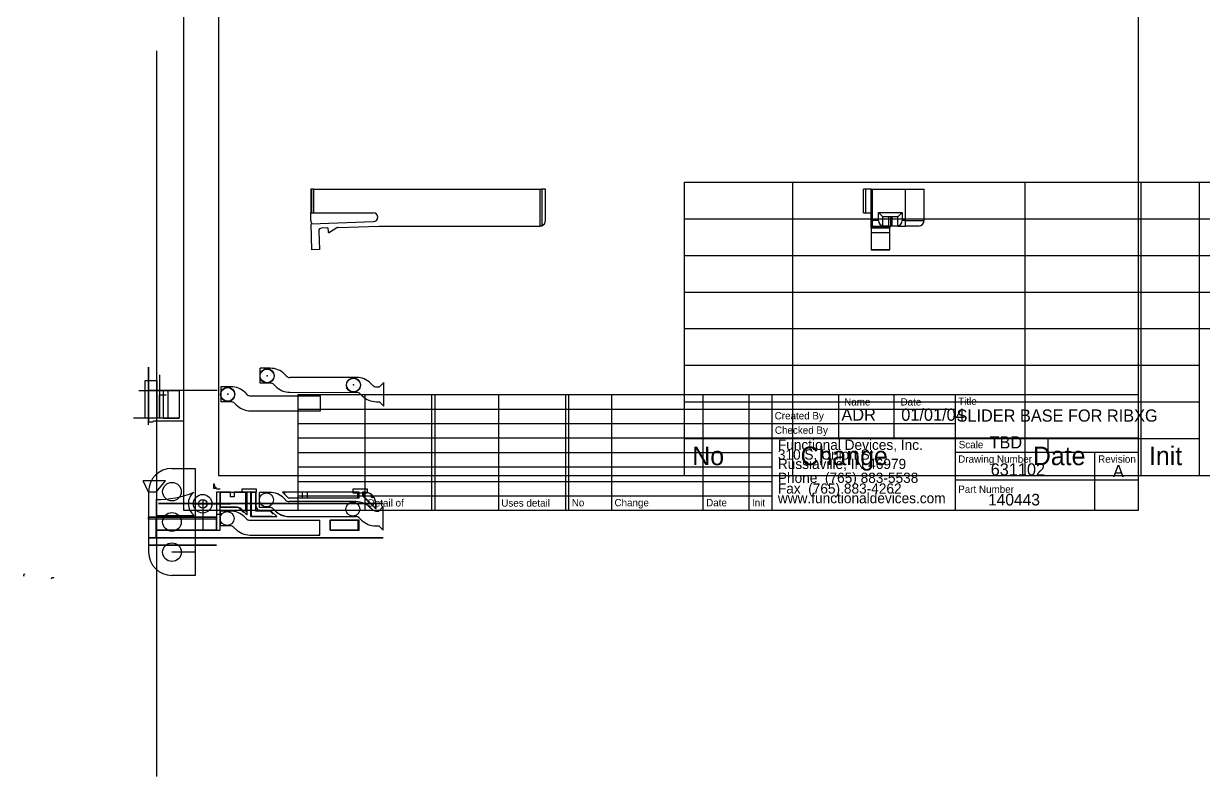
# Model space of a CAD drawing. Extents: x -1.3 to 21.2, y -2.5 to 16.2.
# Drawn here: x -1.34 to 11.32, y -2.48 to 5.6 of the extents above; entities that cross this region are included whole.
import ezdxf

# ---------------------------------------------------------------- set-up
doc = ezdxf.new("R2010")
doc.units = 0
doc.header["$MEASUREMENT"] = 0
doc.linetypes.add('BORDER', pattern=[0.875, 0.25, -0.125, 0.25, -0.125, 0, -0.125])

msp = doc.modelspace()

# ---------------------------------------------------------------- linework, layer by layer
at = {"color": 0, "linetype": 'Continuous'}
for p, q in [((0.75, 16.25), (0.75, 0.75)), ((0.375, 8.125), (0.375, 0.375)), ((10.625, 0.375), (10.625, 8.125)), ((0.0861, -2.4848, 0.047), (0.0861, 5.3133, 0.047)), ((1.7512, 3.8266), (1.741, 3.8266)), ((1.741, 3.8266), (1.741, 3.5716)), ((1.7512, 3.5716), (1.7512, 3.8266)), ((1.771, 3.8266), (1.7512, 3.8266)), ((1.771, 3.8266), (1.771, 3.5716)), ((1.771, 3.8266), (4.204, 3.8266)), ((4.204, 3.4288), (4.204, 3.8266)), ((4.204, 3.8266), (4.219, 3.8266)), ((4.259, 3.8266), (4.219, 3.8266)), ((4.219, 3.8266), (4.219, 3.4321)), ((4.259, 3.4886), (4.259, 3.8266)), ((5.75, 3.9013), (5.75, 0.7517)), ((5.75, 3.9013), (21.25, 3.9013)), ((6.9127, 3.9013), (6.9127, 0.7517)), ((7.6755, 3.5716), (7.6755, 3.8266)), ((7.6953, 3.8266), (7.6755, 3.8266)), ((7.7555, 3.8266), (7.6953, 3.8266)), ((7.6953, 3.8266), (7.6953, 3.5716)), ((7.7555, 3.4288), (7.7555, 3.8266)), ((7.7555, 3.8266), (7.7705, 3.8266)), ((7.7705, 3.8266), (8.1245, 3.8266)), ((7.7705, 3.4886), (7.7705, 3.8266)), ((8.1245, 3.8266), (8.3245, 3.8266)), ((8.1245, 3.4886), (8.1245, 3.8266)), ((8.3245, 3.4886), (8.3245, 3.8266)), ((9.4062, 3.9013), (9.4062, 0.7517)), ((10.6529, 3.9013), (10.6529, 0.7517)), ((11.2762, 3.9013), (11.2762, 0.7517)), ((1.741, 3.4886), (1.741, 3.5716)), ((1.741, 3.5716), (1.7512, 3.5716)), ((1.7512, 3.5716), (1.771, 3.5716)), ((1.771, 3.5716), (2.4121, 3.5716)), ((7.6755, 3.5716), (7.6953, 3.5716)), ((7.6953, 3.5716), (7.7555, 3.5716)), ((7.8355, 3.5756), (7.8825, 3.5286)), ((7.8355, 3.5756), (8.0895, 3.5756)), ((7.8355, 3.4886), (7.8355, 3.5756)), ((8.0425, 3.5286), (8.0895, 3.5756)), ((8.0895, 3.5756), (8.0895, 3.4886)), ((1.7432, 3.4532), (2.4121, 3.4765)), ((1.753, 3.1734), (1.7432, 3.4532)), ((2.034, 3.4133), (2.4696, 3.4285)), ((2.4696, 3.4285), (2.4714, 3.4286)), ((2.4714, 3.4286), (4.199, 3.4286)), ((5.75, 3.5076), (16.2631, 3.5076)), ((7.7555, 3.4286), (7.7555, 3.4288)), ((7.7555, 3.4286), (7.8825, 3.4286)), ((7.7555, 3.4285), (7.7555, 3.4286)), ((7.7555, 3.4285), (7.9555, 3.4285)), ((7.7555, 3.4133), (7.7555, 3.4285)), ((7.8355, 3.4886), (7.7705, 3.4886)), ((7.7705, 3.4321), (7.7705, 3.4886)), ((8.0425, 3.5286), (7.8825, 3.5286)), ((7.8825, 3.4301), (7.8825, 3.5286)), ((7.8825, 3.4301), (7.8825, 3.4286)), ((7.9442, 3.4286), (7.8825, 3.4286)), ((7.9442, 3.4286), (7.9442, 3.5286)), ((7.9442, 3.4286), (7.9669, 3.4286)), ((7.9555, 3.4286), (7.9555, 3.4285)), ((7.9555, 3.4133), (7.9555, 3.4285)), ((7.9669, 3.4286), (7.9669, 3.5286)), ((7.9827, 3.4286), (7.9669, 3.4286)), ((7.9827, 3.4286), (7.9827, 3.5286)), ((7.9827, 3.4286), (7.9831, 3.4286)), ((7.9831, 3.4286), (7.9831, 3.5286)), ((8.0425, 3.4286), (7.9831, 3.4286)), ((8.0425, 3.4301), (8.0425, 3.5286)), ((8.0425, 3.4286), (8.0425, 3.4301)), ((8.0425, 3.4286), (8.1245, 3.4286)), ((8.1245, 3.4886), (8.0895, 3.4886)), ((8.1245, 3.4886), (8.3245, 3.4886)), ((8.1245, 3.4286), (8.1245, 3.4886)), ((8.2645, 3.4286), (8.1245, 3.4286)), ((1.8259, 3.376), (1.8329, 3.1762)), ((1.9248, 3.4095), (1.8549, 3.407)), ((1.9248, 3.4095), (1.9263, 3.3684)), ((2.0192, 3.4088), (1.9416, 3.3603)), ((7.7555, 3.4133), (7.7555, 3.4088)), ((7.7555, 3.4133), (7.9555, 3.4133)), ((7.7555, 3.4088), (7.9555, 3.4088)), ((7.7555, 3.4088), (7.7555, 3.3603)), ((7.7555, 3.3603), (7.7555, 3.3587)), ((7.7555, 3.3603), (7.9555, 3.3603)), ((7.7555, 3.3587), (7.7555, 3.1762)), ((7.7555, 3.3587), (7.9555, 3.3587)), ((7.9555, 3.4133), (7.9555, 3.4088)), ((7.9555, 3.3603), (7.9555, 3.4088)), ((7.9555, 3.3603), (7.9555, 3.3587)), ((7.9555, 3.1762), (7.9555, 3.3587)), ((1.8329, 3.1762), (1.753, 3.1734)), ((7.7555, 3.1762), (7.7555, 3.1734)), ((7.7555, 3.1762), (7.9555, 3.1762)), ((7.7555, 3.1734), (7.9555, 3.1734)), ((7.9555, 3.1734), (7.9555, 3.1762)), ((5.75, 3.1139), (16.2631, 3.1139)), ((5.75, 2.7202), (16.2631, 2.7202)), ((5.75, 2.3265), (11.2762, 2.3265)), ((11.2762, 2.3265), (21.25, 2.3265)), ((0, 1.912, 0.993), (0, 1.32, 0.993)), ((0, 1.32, 1.093), (0, 1.912, 1.093)), ((0, 1.912, 1.093), (0, 1.912, 0.993)), ((1.1963, 1.7411), (1.1963, 1.9011)), ((1.3061, 1.9011), (1.1963, 1.9011)), ((5.75, 1.9328), (11.2762, 1.9328)), ((0.1161, 1.832, 0.09), (0.1161, 1.3642, 0.09)), ((0.1161, 1.832, 0.09), (0.1161, 1.3642, 0.09)), ((1.4581, 1.8381), (1.4778, 1.8185)), ((2.2313, 1.8024), (1.5166, 1.8024)), ((0.3266, 1.6592, 0.1), (-0.1042, 1.6592, 0.1)), ((0.3266, 1.6592, 0.1), (-0.1042, 1.6592, 0.1)), ((-0.0371, 1.3642, 0.1), (-0.0371, 1.7694, 0.1)), ((-0.0371, 1.7694, 0.1), (0.0861, 1.7694, 0.1)), ((0.0067, 1.6665, 0.139), (0.7354, 1.6665, 0.139)), ((0.0861, 1.7694, 0.1), (0.0861, 1.3642, 0.1)), ((0.1561, 1.6592, 0.1), (0.1561, 1.3642, 0.1)), ((0.1561, 1.6592, 0.1), (0.1561, 1.3642, 0.1)), ((0.2058, 1.6592, 0.03), (0.2058, 1.3642, 0.03)), ((0.2058, 1.6592, 0.03), (0.2058, 1.3642, 0.03)), ((0.3266, 1.6592, 0.1), (0.3266, 1.3642, 0.1)), ((0.3266, 1.6592, 0.1), (0.3266, 1.3642, 0.1)), ((0.7737, 1.7018), (0.7737, 1.5418)), ((0.8832, 1.7018), (0.7737, 1.7018)), ((1.3061, 1.7411), (1.1963, 1.7411)), ((1.345, 1.725), (1.3647, 1.7053)), ((2.4056, 1.7175), (2.382, 1.7407)), ((2.4442, 1.7017), (2.478, 1.7017)), ((2.478, 1.7017), (2.525, 1.7487)), ((2.525, 1.4947), (2.525, 1.7487)), ((0.1161, 1.3642, 0.1), (0.1161, 1.6142, 0.1)), ((0.1161, 1.6142, 0.1), (0.1864, 1.6142, 0.1)), ((0.8832, 1.5418), (0.7737, 1.5418)), ((0.9221, 1.5257), (0.941, 1.5067)), ((1.0352, 1.6388), (1.0542, 1.6199)), ((1.0931, 1.6038), (1.8452, 1.6038)), ((1.5166, 1.6423), (2.2318, 1.6419)), ((1.6009, 1.618), (10.625, 1.618)), ((1.6009, 1.618), (1.6009, 0.375)), ((1.8452, 1.4438), (1.8452, 1.6038)), ((2.2703, 1.6261), (2.2935, 1.6034)), ((2.3191, 1.618), (2.3191, 0.375)), ((2.4442, 1.5417), (2.478, 1.5417)), ((2.478, 1.5417), (2.525, 1.4947)), ((3.0373, 1.618), (3.0373, 0.375)), ((3.073, 1.618), (3.073, 0.375)), ((3.7554, 1.618), (3.7554, 0.375)), ((4.4736, 1.618), (4.4736, 0.375)), ((4.508, 1.618), (4.508, 0.375)), ((4.508, 1.618), (4.508, 0.375)), ((4.9669, 1.618), (4.9669, 0.375)), ((5.75, 1.5391), (11.2762, 1.5391)), ((5.9509, 1.618), (5.9509, 0.375)), ((6.4429, 1.618), (6.4429, 0.375)), ((6.6889, 1.618), (6.6889, 0.375)), ((7.405, 1.618), (7.405, 1.1519)), ((8.0009, 1.618), (8.0009, 1.1519)), ((8.657, 1.618), (8.657, 0.375)), ((1.0931, 1.4438), (1.8452, 1.4438)), ((1.6009, 1.4626), (8.657, 1.4626)), ((0.3266, 1.3642, 0.1), (-0.1635, 1.3642, 0.1)), ((0.3266, 1.3642, 0.1), (-0.1635, 1.3642, 0.1)), ((0.0861, 1.3642, 0.1), (-0.0371, 1.3642, 0.1)), ((0, 1.2944, 0.507), (0, 1.3642, 0.507)), ((0, 1.2944, 0.507), (0, 1.3642, 0.507)), ((0, 1.32, 0.993), (0, 1.32, 1.093)), ((0.04, 1.32, 0.507), (0, 1.32, 0.507)), ((0.04, 1.32, 0.507), (0, 1.32, 0.507)), ((0.055, 1.335, 0.507), (0.04, 1.32, 0.507)), ((0.055, 1.335, 0.507), (0.04, 1.32, 0.507)), ((0.055, 1.335, 0.507), (0.3688, 1.335, 0.1)), ((0.055, 1.335, 0.507), (0.3688, 1.335, 0.1)), ((0.2058, 1.3642, 1.063), (0.1561, 1.3642, 1.063)), ((0.1561, 1.3642, 1.063), (0.1561, 1.3642, 0.993)), ((0.1561, 1.3642, 0.993), (0.3266, 1.3642, 0.993)), ((0.1561, 1.3642, 0.1), (0.1561, 1.3642, 0.03)), ((0.2058, 1.3642, 0.03), (0.1561, 1.3642, 0.03)), ((0.1561, 1.3642, 0.1), (0.3266, 1.3642, 0.1)), ((0.1561, 1.3642, 0.1), (0.1561, 1.3642, 0.03)), ((0.1561, 1.3642, 0.03), (0.2058, 1.3642, 0.03)), ((0.3266, 1.3642, 0.1), (0.1561, 1.3642, 0.1)), ((0.3266, 1.3642, 0.993), (0.2058, 1.3642, 1.063)), ((0.3266, 1.3642, 0.1), (0.2058, 1.3642, 0.03)), ((0.2058, 1.3642, 0.03), (0.3266, 1.3642, 0.1)), ((1.6009, 1.3072), (8.657, 1.3072)), ((1.6009, 1.1519), (10.625, 1.1519)), ((5.75, 1.1454), (11.2762, 1.1454)), ((9.6533, 1.1519), (9.6533, 0.9965)), ((1.6009, 0.9965), (6.6889, 0.9965)), ((6.6889, 0.9965), (6.6889, 0.9965)), ((10.625, 0.9965), (8.657, 0.9965)), ((10.1589, 0.375), (10.1589, 0.9965)), ((0.25, 0.825, 0.1416), (0.5, 0.825, 0.1416)), ((0.5, 0.825, 0.1416), (0.5, -0.325, 0.1416)), ((1.6009, 0.8411), (6.6889, 0.8411)), ((0.18, 0.6905), (-0.06, 0.6905)), ((0, 0.569), (-0.06, 0.6905)), ((0.08, 0.569), (0.18, 0.6905)), ((0.7067, 0.6545, 1.0874), (0.6978, 0.6545, 1.0874)), ((0.6978, 0.6545, 1.0874), (0.6978, 0.6142, 1.0874)), ((0.7062, 0.6405, 1.0874), (0.7067, 0.6545, 1.0874)), ((0.75, 0.75), (21.25, 0.75)), ((1.6009, 0.6857), (6.6889, 0.6857)), ((8.657, 0.7021), (10.625, 0.7021)), ((0, 0.575, 0.1416), (0, -0.075, 0.1416)), ((0.08, 0.569), (0, 0.569)), ((0.6978, 0.6142, 1.0874), (0.7262, 0.6142, 1.0874)), ((0.7262, 0.6142, 1.0874), (0.7262, 0.62, 1.0874)), ((0.7286, 0.6062, -0.562), (0.7666, 0.6062, -0.562)), ((0.7667, 0.5692, -0.202), (0.7286, 0.5692, -0.202)), ((0.7286, 0.5692, -0.202), (0.7286, 0.1602, -0.202)), ((0.7666, 0.569, -0.1), (0.7286, 0.569, -0.1)), ((0.7286, 0.569, -0.1), (0.7286, 0.3332, -0.1)), ((0.7666, 0.3332, -0.1), (0.7666, 0.569, -0.1)), ((0.7666, 0.569, -0.1), (1.055, 0.569, -0.1)), ((0.7666, 0.4071, -0.1), (0.7666, 0.569, -0.1)), ((0.7667, 0.1602, -0.202), (0.7667, 0.5692, -0.202)), ((0.7667, 0.5692, -0.14), (0.7667, 0.4073, -0.14)), ((0.877, 0.5692, -0.14), (0.7667, 0.5692, -0.14)), ((0.877, 0.5192, -0.14), (0.877, 0.5692, -0.14)), ((0.917, 0.5192, -0.14), (0.877, 0.5192, -0.14)), ((0.917, 0.5692, -0.14), (0.917, 0.5192, -0.14)), ((1.0435, 0.5692, -0.14), (0.917, 0.5692, -0.14)), ((1.005, 0.6062, -0.563), (1.155, 0.6062, -0.563)), ((1.005, 0.5692, -0.563), (1.005, 0.6062, -0.563)), ((1.155, 0.5692, -0.563), (1.005, 0.5692, -0.563)), ((1.0435, 0.3603, -0.14), (1.0435, 0.5692, -0.14)), ((1.055, 0.569, -0.1), (1.055, 0.4071, -0.1)), ((1.1493, 0.5692, -0.1), (1.0935, 0.5692, -0.1)), ((1.0935, 0.5692, -0.1), (1.0935, 0.3093, -0.1)), ((1.105, 0.569, -0.1), (1.1493, 0.569, -0.1)), ((1.105, 0.3074, -0.1), (1.105, 0.569, -0.1)), ((1.1493, 0.3666, -0.1), (1.1493, 0.5692, -0.1)), ((1.1493, 0.569, -0.1), (1.1493, 0.4289, -0.1)), ((1.155, 0.6062, -0.563), (1.155, 0.5692, -0.563)), ((1.1893, 0.4066), (1.1893, 0.5666)), ((1.2991, 0.5666), (1.1893, 0.5666)), ((1.1893, 0.4066), (1.1893, 0.5666)), ((1.2991, 0.5666), (1.1893, 0.5666)), ((1.1893, 0.4064, -0.398), (1.1893, 0.5664, -0.398)), ((1.2991, 0.5664, -0.398), (1.1893, 0.5664, -0.398)), ((1.1893, 0.4064, -0.298), (1.1893, 0.5664, -0.298)), ((1.2991, 0.5664, -0.298), (1.1893, 0.5664, -0.298)), ((1.4977, 0.569, -0.1), (1.4364, 0.569, -0.1)), ((1.4364, 0.569, -0.1), (1.4977, 0.5077, -0.1)), ((1.4611, 0.5436, -0.202), (1.4924, 0.5123, -0.202)), ((1.4968, 0.5692, -0.202), (1.4717, 0.5692, -0.202)), ((1.651, 0.5692, -0.202), (1.4968, 0.5692, -0.202)), ((2.247, 0.569, -0.1), (1.4977, 0.569, -0.1)), ((1.4977, 0.5077, -0.1), (2.247, 0.5077, -0.1)), ((1.5031, 0.5079, -0.202), (1.651, 0.5079, -0.202)), ((1.6009, 0.5304), (6.6889, 0.5304)), ((1.651, 0.5079, -0.202), (1.651, 0.5692, -0.202)), ((2.26, 0.5692, -0.202), (1.701, 0.5692, -0.202)), ((1.701, 0.5692, -0.202), (1.701, 0.5079, -0.202)), ((1.701, 0.5079, -0.202), (2.26, 0.5079, -0.202)), ((2.197, 0.6062, -0.563), (2.347, 0.6062, -0.563)), ((2.197, 0.5592, -0.563), (2.197, 0.6062, -0.563)), ((2.347, 0.5592, -0.563), (2.197, 0.5592, -0.563)), ((2.247, 0.5077, -0.1), (2.247, 0.569, -0.1)), ((2.26, 0.5079, -0.202), (2.26, 0.5692, -0.202)), ((2.297, 0.569, -0.255), (2.297, 0.5308, -0.255)), ((2.318, 0.569, -0.255), (2.297, 0.569, -0.255)), ((2.297, 0.5308, -0.255), (2.438, 0.3906, -0.255)), ((2.318, 0.5692, -0.14), (2.31, 0.5692, -0.14)), ((2.31, 0.5692, -0.14), (2.31, 0.5238, -0.14)), ((2.31, 0.5238, -0.14), (2.438, 0.3958, -0.14)), ((2.347, 0.6062, -0.563), (2.347, 0.5592, -0.563)), ((2.391, 0.5138, -0.14), (2.391, 0.5438, -0.14)), ((2.391, 0.5438, -0.14), (2.3918, 0.5438, -0.14)), ((2.391, 0.5138, -0.14), (2.391, 0.5438, -0.14)), ((2.4191, 0.5138, -0.14), (2.391, 0.5138, -0.14)), ((0.08, 0.489, -0.255), (0.08, 0.32, -0.255)), ((2.518, 0.449, -0.408), (0.1059, 0.449, -0.408)), ((0.1059, 0.449, -0.408), (0.1059, 0.449, -0.508)), ((0.1059, 0.449, -0.508), (2.518, 0.449, -0.508)), ((0.1659, 0.449, -0.408), (0.1659, 0.449, -0.4645)), ((0.1659, 0.449, -0.4645), (0.2358, 0.449, -0.4645)), ((0.2358, 0.449, -0.4645), (0.3332, 0.449, -0.4083)), ((0.4879, 0.4452, -0.202), (0.877, 0.4452, -0.202)), ((0.58, 0.4892, -0.202), (0.58, 0.1602, -0.202)), ((0.58, 0.489, -0.255), (0.58, 0.3, -0.255)), ((0.9484, 0.4071, -0.1), (0.7666, 0.4071, -0.1)), ((0.7667, 0.4073, -0.14), (0.9602, 0.4073, -0.14)), ((0.9602, 0.4073, -0.14), (1.0179, 0.3497, -0.14)), ((1.055, 0.3264, -0.1), (0.9926, 0.3888, -0.1)), ((1.055, 0.4071, -0.1), (1.055, 0.3264, -0.1)), ((1.2991, 0.4066), (1.1893, 0.4066)), ((1.2991, 0.4066), (1.1893, 0.4066)), ((1.2991, 0.4064, -0.398), (1.1893, 0.4064, -0.398)), ((1.2991, 0.4064, -0.298), (1.1893, 0.4064, -0.298)), ((1.338, 0.3905), (1.3577, 0.3708)), ((1.338, 0.3905), (1.3577, 0.3708)), ((1.338, 0.3903, -0.398), (1.3577, 0.3706, -0.398)), ((1.338, 0.3903, -0.298), (1.3577, 0.3706, -0.298)), ((1.4511, 0.5036), (1.4708, 0.484)), ((1.4511, 0.5036), (1.4708, 0.484)), ((1.4511, 0.5034, -0.398), (1.4708, 0.4838, -0.398)), ((1.4511, 0.5034, -0.298), (1.4708, 0.4838, -0.298)), ((2.2243, 0.4679), (1.5096, 0.4679)), ((2.2243, 0.4679), (1.5096, 0.4679)), ((2.2243, 0.4677, -0.398), (1.5096, 0.4677, -0.398)), ((2.2243, 0.4677, -0.298), (1.5096, 0.4677, -0.298)), ((2.3986, 0.383), (2.375, 0.4063)), ((2.3986, 0.383), (2.375, 0.4063)), ((2.3986, 0.3828, -0.398), (2.375, 0.406, -0.398)), ((2.3986, 0.3828, -0.298), (2.375, 0.406, -0.298)), ((2.438, 0.4492, -0.14), (2.438, 0.3958, -0.14)), ((2.438, 0.3906, -0.255), (2.438, 0.449, -0.255)), ((2.471, 0.3672), (2.518, 0.4142)), ((2.471, 0.3672), (2.518, 0.4142)), ((2.471, 0.367, -0.398), (2.518, 0.414, -0.398)), ((2.471, 0.367, -0.298), (2.518, 0.414, -0.298)), ((2.518, 0.449, -0.508), (2.518, 0.449, -0.408)), ((2.518, 0.1602), (2.518, 0.4142)), ((2.518, 0.1602), (2.518, 0.4142)), ((2.518, 0.16, -0.398), (2.518, 0.414, -0.398)), ((2.518, 0.16, -0.298), (2.518, 0.414, -0.298)), ((0, 0.2802), (0, 0.3002)), ((0, 0.3002), (0.7286, 0.3002)), ((0.7286, 0.3002, -0.03), (0, 0.3002, -0.03)), ((0, 0.3002, -0.03), (0, 0.3002, -0.16)), ((0, 0.3002, -0.16), (0.7286, 0.3002, -0.11)), ((0, 0.28, -0.398), (0, 0.3, -0.398)), ((0, 0.3, -0.398), (0.7286, 0.3, -0.398)), ((0.7286, 0.2802), (0, 0.2802)), ((0.08, 0.2802), (0, 0.2802)), ((0, 0.2802), (0, 0.0802)), ((0.7286, 0.28, -0.398), (0, 0.28, -0.398)), ((0.08, 0.28, -0.398), (0, 0.28, -0.398)), ((0, 0.28, -0.398), (0, 0.08, -0.398)), ((0.08, 0.32, -0.255), (0.4883, 0.32, -0.255)), ((0.7286, 0.3002, -0.202), (0.08, 0.3002, -0.202)), ((0.08, 0.3002, -0.202), (0.08, 0.1602, -0.202)), ((0.7286, 0.3, -0.3), (0.08, 0.3, -0.3)), ((0.08, 0.3, -0.3), (0.08, 0.16, -0.3)), ((0.08, 0.0802), (0.08, 0.2802)), ((0.08, 0.08, -0.398), (0.08, 0.28, -0.398)), ((0.375, 0.375), (10.625, 0.375)), ((0.7286, 0.3332, -0.1), (0.7666, 0.3332, -0.1)), ((0.7286, 0.3002), (0.7286, 0.2802)), ((0.7286, 0.3002, -0.11), (0.7286, 0.3002, -0.03)), ((0.7286, 0.1602, -0.202), (0.7286, 0.3002, -0.202)), ((0.7286, 0.3, -0.398), (0.7286, 0.28, -0.398)), ((0.7286, 0.16, -0.3), (0.7286, 0.3, -0.3)), ((0.7667, 0.3673), (0.7667, 0.2073)), ((0.8762, 0.3673), (0.7667, 0.3673)), ((0.7667, 0.3673), (0.7667, 0.2073)), ((0.8762, 0.3673), (0.7667, 0.3673)), ((0.7667, 0.3671, -0.398), (0.7667, 0.2071, -0.398)), ((0.8762, 0.3671, -0.398), (0.7667, 0.3671, -0.398)), ((0.7667, 0.3671, -0.298), (0.7667, 0.2071, -0.298)), ((0.8762, 0.3671, -0.298), (0.7667, 0.3671, -0.298)), ((1.0282, 0.3044), (1.0472, 0.2854)), ((1.0282, 0.3044), (1.0472, 0.2854)), ((1.0282, 0.3041, -0.398), (1.0472, 0.2852, -0.398)), ((1.0282, 0.3041, -0.298), (1.0472, 0.2852, -0.298)), ((1.0861, 0.2693), (1.8382, 0.2693)), ((1.0861, 0.2693), (1.8382, 0.2693)), ((1.0861, 0.2691, -0.398), (1.8382, 0.2691, -0.398)), ((1.0861, 0.2691, -0.298), (1.8382, 0.2691, -0.298)), ((1.3264, 0.3093, -0.1), (1.0935, 0.3093, -0.1)), ((1.105, 0.3074, -0.1), (1.3755, 0.3074, -0.1)), ((1.2991, 0.3666, -0.1), (1.1493, 0.3666, -0.1)), ((1.3165, 0.3664, -0.1), (1.2118, 0.3664, -0.1)), ((1.3097, 0.3622, -0.1), (1.337, 0.3349, -0.1)), ((1.3165, 0.3664, -0.1), (1.3755, 0.3074, -0.1)), ((1.5096, 0.3079), (2.2248, 0.3074)), ((1.5096, 0.3079), (2.2248, 0.3074)), ((1.5096, 0.3079, -0.1), (2.2248, 0.3075, -0.1)), ((1.5096, 0.3076, -0.398), (2.2248, 0.3072, -0.398)), ((1.5096, 0.3076, -0.298), (2.2248, 0.3072, -0.298)), ((1.8382, 0.1093), (1.8382, 0.2693)), ((1.8382, 0.1093), (1.8382, 0.2693)), ((1.8382, 0.1091, -0.398), (1.8382, 0.2691, -0.398)), ((1.8382, 0.1091, -0.298), (1.8382, 0.2691, -0.298)), ((2.26, 0.2685, -0.202), (1.9482, 0.2685, -0.202)), ((1.9482, 0.2685, -0.202), (1.9482, 0.1602, -0.202)), ((1.9482, 0.2674, -0.255), (2.247, 0.2674, -0.255)), ((1.9482, 0.16, -0.255), (1.9482, 0.2674, -0.255)), ((2.247, 0.2674, -0.255), (2.247, 0.16, -0.255)), ((2.26, 0.1602, -0.202), (2.26, 0.2685, -0.202)), ((2.2633, 0.2917), (2.2865, 0.2689)), ((2.2633, 0.2917), (2.2865, 0.2689)), ((2.2633, 0.2914, -0.398), (2.2865, 0.2687, -0.398)), ((2.2633, 0.2914, -0.298), (2.2865, 0.2687, -0.298)), ((2.4372, 0.3672), (2.471, 0.3672)), ((2.4372, 0.3672), (2.471, 0.3672)), ((2.4372, 0.367, -0.398), (2.471, 0.367, -0.398)), ((2.4372, 0.367, -0.298), (2.471, 0.367, -0.298)), ((0.08, 0.1602, -0.202), (0.7286, 0.1602, -0.202)), ((0.08, 0.1602, -0.202), (0.7286, 0.1602, -0.202)), ((0.7286, 0.1602, -0.03), (0.08, 0.1602, -0.03)), ((0.08, 0.1602, -0.03), (0.08, 0.1602, -0.202)), ((0.08, 0.16, -0.3), (0.7286, 0.16, -0.3)), ((0.7286, 0.1602, -0.202), (0.7286, 0.1602, -0.03)), ((0.7286, 0.1602, -0.202), (0.7667, 0.1602, -0.202)), ((0.8762, 0.2073), (0.7667, 0.2073)), ((0.8762, 0.2073), (0.7667, 0.2073)), ((0.8762, 0.2071, -0.398), (0.7667, 0.2071, -0.398)), ((0.8762, 0.2071, -0.298), (0.7667, 0.2071, -0.298)), ((0.9151, 0.1912), (0.934, 0.1723)), ((0.9151, 0.1912), (0.934, 0.1723)), ((0.9151, 0.191, -0.398), (0.934, 0.1721, -0.398)), ((0.9151, 0.191, -0.298), (0.934, 0.1721, -0.298)), ((1.9482, 0.1602, -0.202), (2.26, 0.1602, -0.202)), ((2.247, 0.16, -0.255), (1.9482, 0.16, -0.255)), ((2.4372, 0.2072), (2.471, 0.2072)), ((2.4372, 0.2072), (2.471, 0.2072)), ((2.4372, 0.207, -0.398), (2.471, 0.207, -0.398)), ((2.4372, 0.207, -0.298), (2.471, 0.207, -0.298)), ((2.471, 0.2072), (2.518, 0.1602)), ((2.471, 0.2072), (2.518, 0.1602)), ((2.471, 0.207, -0.398), (2.518, 0.16, -0.398)), ((2.471, 0.207, -0.298), (2.518, 0.16, -0.298)), ((0, 0.0802), (0.08, 0.0802)), ((0, 0.0802), (0, 0.0802, 0.2)), ((0, 0.0802), (0.04, 0.0802)), ((0.03, 0.08, -0.368), (0, 0.08, -0.368)), ((0, 0.08, -0.398), (0.08, 0.08, -0.398)), ((0, 0.08, -0.238), (0.5001, 0.08, -0.328)), ((0.7286, 0.08, -0.288), (0, 0.08, -0.238)), ((0, 0.08, -0.398), (0, 0.08, -0.598)), ((0, 0.08, -0.398), (0.04, 0.08, -0.398)), ((0.7286, 0, -0.368), (0, 0, -0.368)), ((0, 0, -0.368), (0, 0, -0.238)), ((0, 0, -0.238), (0.7286, 0, -0.288)), ((2.518, 0.0802, 0.01), (0.1059, 0.0802, 0.01)), ((0.1059, 0.0802, 0.01), (0.1059, 0.0802, 0.11)), ((0.1059, 0.0802, 0.11), (2.518, 0.0802, 0.11)), ((0.1659, 0.0802, 0.01), (0.1659, 0.0802, 0.0665)), ((0.1659, 0.0802, 0.0665), (0.2358, 0.0802, 0.0665)), ((0.18, 0.0802, 0), (0.18, 0.0802, 0.0585)), ((0.18, 0.0802, 0.0585), (0.2812, 0.0802, 0)), ((0.18, 0.0802, 0), (0.2812, 0.0802, 0)), ((0.18, 0.08, -0.398), (0.18, 0.08, -0.4565)), ((0.18, 0.08, -0.4565), (0.2812, 0.08, -0.398)), ((0.18, 0.08, -0.398), (0.2812, 0.08, -0.398)), ((0.2358, 0.0802, 0.0665), (0.3332, 0.0802, 0.0103)), ((0.7286, 0.08, -0.328), (0.5001, 0.08, -0.328)), ((0.7286, 0.08, -0.328), (0.7286, 0.08, -0.288)), ((0.7286, 0, -0.288), (0.7286, 0, -0.368)), ((1.0861, 0.1093), (1.8382, 0.1093)), ((1.0861, 0.1093), (1.8382, 0.1093)), ((1.0861, 0.1091, -0.398), (1.8382, 0.1091, -0.398)), ((1.0861, 0.1091, -0.298), (1.8382, 0.1091, -0.298)), ((1.8382, 0.1093), (1.8234, 0.1093)), ((1.8382, 0.1091, -0.398), (1.8267, 0.1091, -0.398)), ((1.8382, 0.1091, -0.398), (1.8382, 0.1226, -0.398)), ((1.8382, 0.1093), (1.8382, 0.1175)), ((2.518, 0.0802, 0.11), (2.518, 0.0802, 0.01)), ((0.5, -0.075, 0.1416), (0.25, -0.075, 0.1416)), ((0.5, -0.325, 0.1416), (0.25, -0.325, 0.1416))]:
    msp.add_line(p, q, dxfattribs=at)
at = {"color": 6, "linetype": 'Continuous'}
msp.add_line((0.0861, -2.4848, 0.047), (0.0861, 5.3133, 0.047), dxfattribs=at)
at = {"color": 0, "linetype": 'Continuous'}
for centre, radius in [((1.2706, 1.8171, 0.1), 0.0753), ((1.2716, 1.8211), 0.0753), ((1.2716, 1.8211, 0.993), 0.0753), ((2.1976, 1.7181, 0.1), 0.0753), ((2.1986, 1.7221), 0.0753), ((2.1986, 1.7221, 0.993), 0.0753), ((0.8477, 1.6179, 0.1), 0.075), ((0.8487, 1.6218), 0.075), ((0.8487, 1.6218, 0.993), 0.075), ((0.25, 0.575, 0.1416), 0.1), ((0.58, 0.4452, -0.202), 0.1), ((1.2646, 0.4866), 0.0753), ((1.2646, 0.4866), 0.0753), ((1.2646, 0.4864, -0.398), 0.0753), ((1.2646, 0.4864, -0.298), 0.0753), ((1.2646, 0.4864, -0.298), 0.0753), ((0.58, 0.4452, -0.713), 0.0465), ((2.1916, 0.3876), 0.0753), ((2.1916, 0.3874, -0.298), 0.0753), ((0.25, 0.25, 0.1416), 0.1), ((0.8417, 0.2873), 0.075), ((0.8417, 0.2873), 0.075), ((0.8417, 0.2871, -0.398), 0.075), ((0.8417, 0.2871, -0.298), 0.075), ((0.8417, 0.2871, -0.298), 0.075), ((0.25, -0.075, 0.1416), 0.1)]:
    msp.add_circle(centre, radius, dxfattribs=at)
for centre, radius, start, end in [((2.4121, 3.5241), 0.0476, 270, 90), ((1.801, 3.4886), 0.06, 180, 215.86355), ((4.199, 3.4886), 0.06, 270, 274.78019), ((4.199, 3.4886), 0.06, 274.78019, 289.47122), ((4.199, 3.4886), 0.06, 289.47122, 0), ((7.7505, 3.4886), 0.06, 274.78019, 289.47122), ((7.8955, 3.4886), 0.06, 180, 257.48669), ((8.0295, 3.4886), 0.06, 282.51331, 0), ((8.2645, 3.4886), 0.06, 270, 0), ((1.8559, 3.3771), 0.03, 92, 182), ((1.9363, 3.3687), 0.01, 182, 302), ((2.0351, 3.3833), 0.03, 92, 122), ((1.3061, 1.6861), 0.215, 45, 90), ((1.5166, 1.8574), 0.055, 225, 269.99951), ((2.2313, 1.5874), 0.215, 45.49152, 89.99951), ((0.8832, 1.4868), 0.215, 45, 90), ((1.3061, 1.6861), 0.055, 45, 90), ((1.5167, 1.8573), 0.215, 225, 269.96486), ((2.4442, 1.7567), 0.055, 225.49152, 270), ((0.8832, 1.4868), 0.055, 45, 90), ((1.0931, 1.6588), 0.055, 225, 269.99945), ((2.2317, 1.5869), 0.055, 45.49152, 89.96486), ((2.4442, 1.7567), 0.215, 225.49152, 270), ((1.0931, 1.6588), 0.215, 225, 269.99945), ((0.25, 0.575, 0.1416), 0.25, 90, 180), ((0.7262, 0.64, 1.0874), 0.02, 178.63406, 270), ((0.08, 1.569, -0.255), 1.08, 270, 292.0759), ((0.58, 0.445, -0.255), 0.155, 127.37114, 233.75068), ((1.2991, 0.3516), 0.215, 45, 90), ((1.2991, 0.3516), 0.215, 45, 90), ((1.2991, 0.3514, -0.398), 0.215, 45, 90), ((1.2991, 0.3514, -0.298), 0.215, 45, 90), ((1.4717, 0.5542, -0.202), 0.015, 90, 225), ((1.5031, 0.5229, -0.202), 0.015, 225, 270), ((2.318, 0.449, -0.255), 0.12, 0, 90), ((0.9484, 0.3446, -0.1), 0.0625, 45, 90), ((1.2118, 0.4289, -0.1), 0.0625, 180, 270), ((1.2991, 0.3516), 0.055, 45, 90), ((1.2991, 0.3516), 0.055, 45, 90), ((1.2991, 0.3514, -0.398), 0.055, 45, 90), ((1.2991, 0.3514, -0.298), 0.055, 45, 90), ((1.5096, 0.5229), 0.055, 225, 269.99951), ((1.5096, 0.5229), 0.055, 225, 269.99951), ((1.5096, 0.5227, -0.398), 0.055, 225, 269.99951), ((1.5096, 0.5227, -0.298), 0.055, 225, 269.99951), ((2.2243, 0.2529), 0.215, 45.49152, 89.99951), ((2.2243, 0.2529), 0.215, 45.49152, 89.99951), ((2.2243, 0.2527, -0.398), 0.215, 45.49152, 89.99951), ((2.2243, 0.2527, -0.298), 0.215, 45.49152, 89.99951), ((2.4372, 0.4222), 0.055, 225.49152, 270), ((2.4372, 0.4222), 0.055, 225.49152, 270), ((2.4372, 0.422, -0.398), 0.055, 225.49152, 270), ((2.4372, 0.422, -0.298), 0.055, 225.49152, 270), ((0.8762, 0.1523), 0.215, 45, 90), ((0.8762, 0.1523), 0.215, 45, 90), ((0.8762, 0.1521, -0.398), 0.215, 45, 90), ((0.8762, 0.1521, -0.298), 0.215, 45, 90), ((1.0861, 0.3243), 0.055, 225, 269.99945), ((1.0861, 0.3243), 0.055, 225, 269.99945), ((1.0861, 0.3241, -0.398), 0.055, 225, 269.99945), ((1.0861, 0.3241, -0.298), 0.055, 225, 269.99945), ((1.2991, 0.3516, -0.1), 0.015, 44.98552, 89.98976), ((1.5097, 0.5229), 0.215, 225, 269.96486), ((1.5097, 0.5229), 0.215, 225, 269.96486), ((1.5097, 0.5226, -0.398), 0.215, 225, 269.96486), ((1.5097, 0.5226, -0.298), 0.215, 225, 269.96486), ((2.2248, 0.2524), 0.055, 45.49152, 89.96486), ((2.2248, 0.2524), 0.055, 45.49152, 89.96486), ((2.2248, 0.2522, -0.398), 0.055, 45.49152, 89.96486), ((2.2248, 0.2522, -0.298), 0.055, 45.49152, 89.96486), ((2.4372, 0.4222), 0.215, 225.49152, 270), ((2.4372, 0.4222), 0.215, 225.49152, 270), ((2.4372, 0.422, -0.398), 0.215, 225.49152, 270), ((2.4372, 0.422, -0.298), 0.215, 225.49152, 270), ((0.8762, 0.1523), 0.055, 45, 90), ((0.8762, 0.1523), 0.055, 45, 90), ((0.8762, 0.1521, -0.398), 0.055, 45, 90), ((0.8762, 0.1521, -0.298), 0.055, 45, 90), ((1.0861, 0.3243), 0.215, 225, 269.99945), ((1.0861, 0.3243), 0.215, 225, 269.99945), ((1.0861, 0.3241, -0.398), 0.215, 225, 269.99945), ((1.0861, 0.3241, -0.298), 0.215, 225, 269.99945), ((0.25, -0.075, 0.1416), 0.25, 180, 270)]:
    msp.add_arc(centre, radius, start, end, dxfattribs=at)
at = {"color": 0, "linetype": 'Continuous', "extrusion": (2.8036e-06, 0, 1)}
msp.add_arc((2.318, 0.4492, -0.14), 0.12, 52.04278, 90, dxfattribs=at)
at = {"color": 0, "linetype": 'Continuous', "extrusion": (2.35538e-07, 5.2896e-07, 1)}
msp.add_arc((2.318, 0.4492, -0.14), 0.12, 0.00014, 32.56528, dxfattribs=at)
at = {"color": 0, "linetype": 'Continuous', "extrusion": (-1.66272e-07, -1.66272e-07, -1)}
msp.add_arc((1.3264, -0.3243, 0.1), 0.015, 315, 90, dxfattribs=at)
at = {"color": 0, "linetype": 'Continuous', "extrusion": (-2.20084e-07, -2.20084e-07, -1)}
msp.add_arc((1.0285, -0.3603, 0.14), 0.015, 0.00001, 135, dxfattribs=at)
at = {"color": 0, "linetype": 'Continuous'}
for p in [(1.2716, 1.8211, 0.893), (2.1986, 1.7221, 0.893), (0.8487, 1.6218, 0.893)]:
    msp.add_point(p, dxfattribs=at)

# ---------------------------------------------------------------- texts
for s, height, p in [('Name', 0.07893, (7.4664, 1.5006)), ('Date', 0.07893, (8.0715, 1.5006)), ('Title', 0.07893, (8.6907, 1.5075)), ('Created By', 0.07893, (6.7203, 1.3513)), ('Checked By', 0.07893, (6.7227, 1.1967)), ('No', 0.2, (5.8356, 0.8598)), ('Change', 0.2, (6.9983, 0.8598)), ('Scale', 0.07893, (8.6961, 1.0413)), ('Date', 0.2, (9.4918, 0.8598)), ('Init', 0.2, (10.7385, 0.8598)), ('Drawing Number', 0.078929, (8.6907, 0.886)), ('Revision', 0.07893, (10.1927, 0.886)), ('Part Number', 0.078929, (8.6907, 0.5613)), ('Detail of', 0.07893, (2.3514, 0.4153)), ('Uses detail', 0.078929, (3.7854, 0.4142)), ('No', 0.07893, (4.5418, 0.4177)), ('Change', 0.07893, (5.0007, 0.4177)), ('Date', 0.07893, (5.9847, 0.4177)), ('Init', 0.07893, (6.4767, 0.4177))]:
    msp.add_text(s, height=height, dxfattribs=at).set_placement(p)
at = {"color": 5, "linetype": 'Continuous'}
for s, height, p in [('ADR', 0.13088, (7.437, 1.3373)), ('01/01/04', 0.13088, (8.0793, 1.3367)), ('TBD', 0.13088, (9.027, 1.0391)), ('310 S. Union St.', 0.109624, (6.7547, 0.9194)), ('Functional Devices, Inc.', 0.109624, (6.7547, 1.0238)), ('Russiaville, IN 46979', 0.109624, (6.7547, 0.8184)), ('Phone  (765) 883-5538', 0.109624, (6.7547, 0.6693)), ('631102', 0.13088, (9.0392, 0.7487)), ('A', 0.1309, (10.352, 0.7315)), ('Fax  (765) 883-4262', 0.109624, (6.7547, 0.554)), ('www.functionaldevices.com', 0.109624, (6.7547, 0.4507))]:
    msp.add_text(s, height=height, dxfattribs=at).set_placement(p)
at = {"color": 5, "linetype": 'BORDER'}
msp.add_text('SLIDER BASE FOR RIBXG', height=0.130875, dxfattribs=at).set_placement((8.6729, 1.3273))
at = {"color": 0, "linetype": 'BORDER'}
msp.add_text('140443', height=0.125, dxfattribs=at).set_placement((9.0108, 0.4266))

doc.saveas('drawing.dxf')
